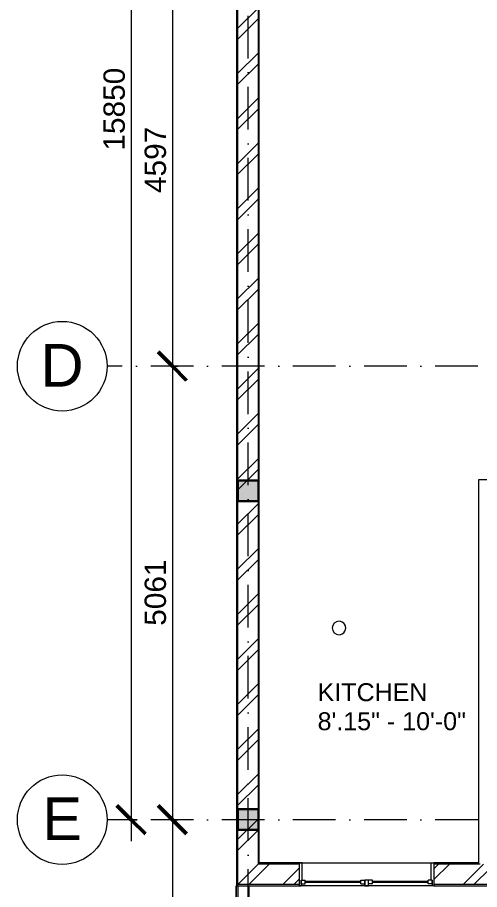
# Model space of a CAD drawing. Header units: millimetres. Extents: x -12349 to 27424, y -32504 to 3768.
# Drawn here: x 9713 to 14872, y -16744 to -7011 of the extents above; entities that cross this region are included whole.
import ezdxf

# ---------------------------------------------------------------- set-up
doc = ezdxf.new("R2010")
doc.units = ezdxf.units.MM
doc.linetypes.add('Dash Dot 3_16_', pattern=[793.75, 476.25, -158.75, 0, -158.75])
for name, color, linetype, lineweight in [('A-ANNO-DIMS', 8, 'Continuous', 9), ('A-ANNO-DIMS-100', 8, 'Continuous', 9), ('A-GLAZ', 6, 'Continuous', 13), ('A-GLAZ-1', 6, 'Continuous', 30), ('A-GLAZ-2', 6, 'Continuous', 20), ('A-GLAZ-3', 6, 'Continuous', 9), ('A-ROOF-OTLN', 9, 'Continuous', 9), ('A-WALL', 4, 'Continuous', 13), ('A-WALL-1', 7, 'Continuous', 13), ('A-WALL-FNSH-1', 55, 'Continuous', 9), ('A-WALL-PATT-1', 8, 'Continuous', 9), ('E-LITE-EQPM', 33, 'Continuous', 9), ('G-ANNO-TEXT-1', 37, 'Continuous', 9), ('S-COLS', 3, 'Continuous', 9), ('S-COLS-1', 3, 'Continuous', 30), ('S-GRID-1', 7, 'Dash Dot 3_16_', 9), ('S-GRID-IDEN', 7, 'Continuous', 9)]:
    doc.layers.add(name, color=color, linetype=linetype, lineweight=lineweight)
doc.styles.add('Arial', font='arial.ttf', dxfattribs={"height": 238.125})
doc.styles.add('Arial_1', font='arial.ttf', dxfattribs={"height": 476.25})
doc.styles.add('Arial_2', font='arial.ttf', dxfattribs={"height": 200})
doc.dimstyles.new('Linear_-_3_32__Arial', dxfattribs={"dimscale": 304.8, "dimtxt": 242.94927, "dimasz": 1.041667, "dimexe": 0.78125, "dimexo": 0.520833, "dimgap": 0, "dimtad": 1, "dimdec": 0, "dimzin": 0, "dimdsep": 46, "dimtxsty": 'Arial', "dimblk1": 'OBLIQUE', "dimblk2": 'OBLIQUE', "dimsah": 1, "dimcen": 0.09, "dimdle": 0.78125, "dimazin": 0, "dimtfac": 1, "dimtdec": 4, "dimtix": 1, "dimtmove": 0, "dimatfit": 3, "dimfxl": 1, "dimtvp": 1, "dimtolj": 1, "dimtzin": 0, "dimarcsym": 2})
pattern_1 = [(45, (21317.15, 0), (-251.447, 251.447), []), (45, (21317.15, 381), (-251.447, 251.447), [])]

# ---------------------------------------------------------------- blocks, each defined once
blk = doc.blocks.new('M_Downlight - Recessed Can - 152mm Incandescent - 120V-252134-1ST FLOOR')
at = {"layer": 'E-LITE-EQPM'}
for start, end in [(360, 180), (180, 360)]:
    blk.add_arc((0, 0), 75, start, end, dxfattribs=at)
blk = doc.blocks.new('M_Casement Dbl with Trim - W2-222545-1ST FLOOR')
at = {"layer": 'A-GLAZ-1'}
for p, q in [((-686.5, 104.825), (-63.5, 104.825)), ((63.5, 104.825), (686.5, 104.825))]:
    blk.add_line(p, q, dxfattribs=at)
at = {"layer": 'A-GLAZ-2'}
for p, q in [((-750, 146.05), (-730.95, 146.05)), ((-730.95, 82.6), (-730.95, 146.05)), ((-730.95, 127.05), (-730.95, 82.6)), ((-730.95, 127.05), (-686.5, 127.05)), ((-686.5, 127.05), (-686.5, 82.6)), ((-63.5, 127.05), (-63.5, 82.6)), ((-63.5, 127.05), (-19.05, 127.05)), ((-19.05, 146.1), (-19.05, 82.6)), ((-19.05, 146.1), (19.05, 146.1)), ((-19.05, 127.05), (-19.05, 82.6)), ((19.05, 146.1), (19.05, 82.6)), ((19.05, 127.05), (19.05, 82.6)), ((63.5, 127.05), (19.05, 127.05)), ((63.5, 127.05), (63.5, 82.6)), ((686.5, 127.05), (686.5, 82.6)), ((730.95, 127.05), (686.5, 127.05)), ((730.95, 82.6), (730.95, 146.05)), ((750, 146.05), (730.95, 146.05)), ((730.95, 127.05), (730.95, 82.6)), ((-730.95, 82.6), (-686.5, 82.6)), ((-730.95, 82.6), (-718.25, 82.6)), ((-718.25, -107.95), (-718.25, 82.6)), ((-63.5, 82.6), (-19.05, 82.6)), ((-19.05, 82.6), (19.05, 82.6)), ((63.5, 82.6), (19.05, 82.6)), ((730.95, 82.6), (686.5, 82.6)), ((718.25, 82.6), (718.25, -107.95)), ((-718.25, -107.95), (-750, -107.95)), ((718.25, -107.95), (750, -107.95))]:
    blk.add_line(p, q, dxfattribs=at)
at = {"layer": 'A-GLAZ-3'}
for p, q in [((19.05, 146.1), (-19.05, 146.1)), ((-19.05, 146.1), (-19.05, 82.6)), ((19.05, 82.6), (19.05, 146.1)), ((-19.05, 82.6), (19.05, 82.6))]:
    blk.add_line(p, q, dxfattribs=at)
blk = doc.blocks.new('Grid - Grid Head - Circle 2-235549-1ST FLOOR')
at = {"layer": 'S-GRID-IDEN'}
blk.add_circle((0, 0), 5, dxfattribs=at)
blk = doc.blocks.new('DIMBLOCK18-1ST FLOOR')
at = {"layer": 'A-ANNO-DIMS-100', "lineweight": 50}
for p, q in [((11442.3, -6305.6), (11283.5, -6146.8)), ((11442.3, -6305.6), (11601, -6464.3)), ((11442.3, -10902.9), (11283.5, -10744.2)), ((11442.3, -10902.9), (11601, -11061.7))]:
    blk.add_line(p, q, dxfattribs=at)
at = {"layer": 'A-ANNO-DIMS-100'}
for p, q in [((11508, -6305.6), (11204.2, -6305.6)), ((11442.3, -6305.6), (11442.3, -10902.9)), ((11442.3, -6305.6), (11508, -6305.6)), ((11508, -10902.9), (11204.2, -10902.9)), ((11442.3, -10902.9), (11508, -10902.9))]:
    blk.add_line(p, q, dxfattribs=at)
at = {"layer": 'A-ANNO-DIMS-100', "color": 0, "insert": (11133.1, -8970.5), "char_height": 238.12, "width": 879.103, "attachment_point": 1, "rotation": 90, "line_spacing_factor": 0.941778, "style": 'Arial'}
blk.add_mtext('4597', dxfattribs=at)
blk = doc.blocks.new('_Oblique')
at = {"color": 0, "linetype": 'ByBlock', "lineweight": -2}
blk.add_line((-0.5, -0.5), (0.5, 0.5), dxfattribs=at)
blk = doc.blocks.new('DIMBLOCK19-1ST FLOOR')
at = {"layer": 'A-ANNO-DIMS-100', "lineweight": 50}
for p, q in [((11442.3, -10902.9), (11283.5, -10744.2)), ((11442.3, -10902.9), (11601, -11061.7)), ((11442.3, -15963.9), (11283.5, -15805.1)), ((11442.3, -15963.9), (11601, -16122.6))]:
    blk.add_line(p, q, dxfattribs=at)
at = {"layer": 'A-ANNO-DIMS-100'}
for p, q in [((11508, -10902.9), (11204.2, -10902.9)), ((11442.3, -10902.9), (11442.3, -15963.9)), ((11442.3, -10902.9), (11508, -10902.9)), ((11508, -15963.9), (11204.2, -15963.9)), ((11442.3, -15963.9), (11508, -15963.9))]:
    blk.add_line(p, q, dxfattribs=at)
at = {"layer": 'A-ANNO-DIMS-100', "color": 0, "insert": (11133.1, -13799.7), "char_height": 238.12, "width": 879.103, "attachment_point": 1, "rotation": 90, "line_spacing_factor": 0.941778, "style": 'Arial'}
blk.add_mtext('5061', dxfattribs=at)
blk = doc.blocks.new('DIMBLOCK20-1ST FLOOR')
at = {"layer": 'A-ANNO-DIMS-100', "lineweight": 50}
for p, q in [((11442.3, -15963.9), (11283.5, -15805.1)), ((11442.3, -15963.9), (11601, -16122.6)), ((11442.3, -27305), (11283.5, -27146.2)), ((11442.3, -27305), (11601, -27463.7))]:
    blk.add_line(p, q, dxfattribs=at)
at = {"layer": 'A-ANNO-DIMS-100'}
for p, q in [((11508, -15963.9), (11204.2, -15963.9)), ((11442.3, -15963.9), (11442.3, -27543.1)), ((11442.3, -15963.9), (11508, -15963.9)), ((12126.4, -27305), (11204.2, -27305)), ((11442.3, -27305), (12126.4, -27305))]:
    blk.add_line(p, q, dxfattribs=at)
at = {"layer": 'A-ANNO-DIMS-100', "color": 0, "insert": (11133.1, -22092.3), "char_height": 238.12, "width": 1098.878, "attachment_point": 1, "rotation": 90, "line_spacing_factor": 0.941778, "style": 'Arial'}
blk.add_mtext('11341', dxfattribs=at)
blk = doc.blocks.new('DIMBLOCK21-1ST FLOOR')
at = {"layer": 'A-ANNO-DIMS-100'}
for p, q in [((10982.8, 123.8), (10982.8, -16202)), ((11048.5, -114.3), (10744.6, -114.3)), ((10982.8, -114.3), (11048.5, -114.3)), ((11048.5, -15963.9), (10744.6, -15963.9)), ((10982.8, -15963.9), (11048.5, -15963.9))]:
    blk.add_line(p, q, dxfattribs=at)
at = {"layer": 'A-ANNO-DIMS-100', "lineweight": 50}
for p, q in [((10982.8, -114.3), (10824, 44.5)), ((10982.8, -114.3), (11141.5, -273)), ((10982.8, -15963.9), (10824, -15805.1)), ((10982.8, -15963.9), (11141.5, -16122.6))]:
    blk.add_line(p, q, dxfattribs=at)
at = {"layer": 'A-ANNO-DIMS-100', "color": 0, "insert": (10673.6, -8497), "char_height": 238.12, "width": 1098.878, "attachment_point": 1, "rotation": 90, "line_spacing_factor": 0.941778, "style": 'Arial'}
blk.add_mtext('15850', dxfattribs=at)

msp = doc.modelspace()

# ---------------------------------------------------------------- hatches: boundary and pattern name
at = {"layer": 'A-WALL-PATT-1'}
h = msp.add_hatch(dxfattribs=at)
h.set_pattern_fill('FP_1', color=256, style=0, pattern_type=2)
h.set_pattern_definition(pattern_1)
h.paths.add_polyline_path([(12170.9, -16687.8), (12399.5, -16687.8), (12399.5, -228.6), (12170.9, -228.6), (12170.9, -16499.7)], flags=0)
h = msp.add_hatch(dxfattribs=at)
h.set_pattern_fill('FP_1', color=256, style=0, pattern_type=2)
h.set_pattern_definition(pattern_1)
h.paths.add_polyline_path([(14992.6, -16687.8), (14992.6, -16459.2), (14361.4, -16459.2), (14361.4, -16687.8)], flags=0)
h.paths.add_polyline_path([(12861.4, -16687.8), (12861.4, -16459.2), (12399.5, -16459.2), (12399.5, -16687.8), (12466.9, -16687.8)], flags=0)
at = {"layer": 'S-COLS'}
for points in [[(12403.2, -12409.3), (12403.2, -12179.3), (12173.2, -12179.3), (12173.2, -12409.3)], [(12403.2, -16078.2), (12403.2, -15848.2), (12173.2, -15848.2), (12173.2, -16078.2)]]:
    msp.add_hatch(color=256, dxfattribs=at).paths.add_polyline_path(points, flags=0)

# ---------------------------------------------------------------- linework, layer by layer
at = {"layer": 'A-ROOF-OTLN'}
msp.add_line((12173.2, -16700.5), (12173.2, -20040.6), dxfattribs=at)
for start, end in [(90, 270), (270, 90)]:
    msp.add_arc((13302.3, -13824.2), 75, start, end, dxfattribs=at)
at = {"layer": 'A-WALL'}
for p, q in [((12173.2, -12179.3), (12173.2, 0)), ((14865.6, -16446.5), (14865.6, -12166.6)), ((14865.6, -12166.6), (18485.1, -12166.6)), ((12173.2, -15848.2), (12173.2, -12409.3)), ((12173.2, -16700.5), (12173.2, -16078.2)), ((12861.4, -16446.5), (14361.4, -16446.5)), ((12158.2, -16700.5), (12155.9, -16700.5)), ((12155.9, -20055.6), (12155.9, -16700.5)), ((12158.2, -27432), (12158.2, -16700.5)), ((12295.6, -16700.5), (12295.6, -19915.9)), ((13592.4, -16700.5), (12861.4, -16700.5)), ((14361.4, -16700.5), (13630.5, -16700.5))]:
    msp.add_line(p, q, dxfattribs=at)
at = {"layer": 'A-WALL-1'}
for p, q in [((12170.9, 0), (12170.9, -16687.8)), ((12399.5, -6362.7), (12399.5, -16459.2)), ((12861.4, -16459.2), (12399.5, -16459.2)), ((12861.4, -16687.8), (12861.4, -16459.2)), ((14361.4, -16459.2), (14361.4, -16687.8)), ((14878.3, -16459.2), (14361.4, -16459.2)), ((12861.4, -16687.8), (12170.9, -16687.8)), ((14992.6, -16687.8), (14361.4, -16687.8))]:
    msp.add_line(p, q, dxfattribs=at)
at = {"layer": 'A-WALL-FNSH-1'}
for p, q in [((12158.2, -241.3), (12158.2, -16700.5)), ((12412.2, -16446.5), (12412.2, -6375.4)), ((12861.4, -16446.5), (12412.2, -16446.5)), ((12861.4, -16459.2), (12861.4, -16446.5)), ((14865.6, -16446.5), (14361.4, -16446.5)), ((14361.4, -16446.5), (14361.4, -16459.2)), ((12158.2, -16700.5), (12861.4, -16700.5)), ((12861.4, -16700.5), (12861.4, -16687.8)), ((14361.4, -16687.8), (14361.4, -16700.5)), ((14361.4, -16700.5), (15005.3, -16700.5))]:
    msp.add_line(p, q, dxfattribs=at)
at = {"layer": 'S-COLS-1'}
for p, q in [((12403.2, -12179.3), (12173.2, -12179.3)), ((12173.2, -12179.3), (12173.2, -12409.3)), ((12403.2, -12409.3), (12403.2, -12179.3)), ((12173.2, -12409.3), (12403.2, -12409.3)), ((12403.2, -15848.2), (12173.2, -15848.2)), ((12173.2, -15848.2), (12173.2, -16078.2)), ((12403.2, -16078.2), (12403.2, -15848.2)), ((12173.2, -16078.2), (12403.2, -16078.2))]:
    msp.add_line(p, q, dxfattribs=at)
at = {"layer": 'S-GRID-1'}
for p, q in [((12287.5, -28901.4), (12287.5, 1730.3)), ((21202.9, -10902.9), (10713.1, -10902.9)), ((21202.9, -15963.9), (10713.1, -15963.9))]:
    msp.add_line(p, q, dxfattribs=at)

# ---------------------------------------------------------------- block references
at = {"layer": 'A-GLAZ', "rotation": 180}
msp.add_blockref('M_Casement Dbl with Trim - W2-222545-1ST FLOOR', (13611.4, -16554.4), dxfattribs=at)
at = {"layer": 'E-LITE-EQPM', "rotation": 269.9999999999997}
msp.add_blockref('M_Downlight - Recessed Can - 152mm Incandescent - 120V-252134-1ST FLOOR', (13302.3, -13824.2), dxfattribs=at)
at = {"layer": 'S-GRID-IDEN', "xscale": 99.99999999999993, "yscale": 99.99999999999993, "zscale": 99.99999999999993, "rotation": 89.99999999999982}
for p in [(10213.1, -10902.9), (10213.1, -15963.9)]:
    msp.add_blockref('Grid - Grid Head - Circle 2-235549-1ST FLOOR', p, dxfattribs=at)

# ---------------------------------------------------------------- texts
at = {"layer": 'G-ANNO-TEXT-1', "char_height": 200, "attachment_point": 1, "style": 'Arial_2'}
for s, insert, width in [('KITCHEN', (13063.9, -14440.8), 1515.189), ('8\'.15" - 10\'-0"', (13063.9, -14764.9), 2036.286)]:
    msp.add_mtext(s, dxfattribs=dict(at, insert=insert, width=width))
at = {"layer": 'S-GRID-IDEN', "char_height": 476.2, "attachment_point": 1, "style": 'Arial_1'}
for s, insert, width in [('D', (9971.2, -10654.7), 585.232), ('E', (9990.7, -15715.7), 537.131)]:
    msp.add_mtext(s, dxfattribs=dict(at, insert=insert, width=width))

# ---------------------------------------------------------------- dimensions: what is measured, and where the dimension line sits
at = {"layer": 'A-ANNO-DIMS'}
for base, p1, p2, override, picture, middle in [((10982.8, -15963.9), (11207.3, -114.3), (11207.3, -15963.9), {"dimpost": '<>', "dimfxl": 15849.6}, 'DIMBLOCK21-1ST FLOOR', (10861.2, -8039.1)), ((11442.3, -10902.9), (11666.8, -6305.6), (11666.8, -10902.9), {"dimpost": '<>', "dimfxl": 4597.4}, 'DIMBLOCK18-1ST FLOOR', (11320.7, -8604.2)), ((11442.3, -15963.9), (11666.8, -10902.9), (11666.8, -15963.9), {"dimpost": '<>', "dimfxl": 5060.95}, 'DIMBLOCK19-1ST FLOOR', (11320.7, -13433.4)), ((11442.3, -27305), (11666.8, -15963.9), (12285.2, -27305), {"dimpost": '<>', "dimfxl": 11357.945115}, 'DIMBLOCK20-1ST FLOOR', (11320.6, -21634.4))]:
    dim = msp.add_linear_dim(base=base, p1=p1, p2=p2, angle=90, dimstyle='Linear_-_3_32__Arial', override=override, dxfattribs=at)
    dim.commit()
    dim.dimension.update_dxf_attribs({"geometry": picture, "text_midpoint": middle})

doc.saveas('drawing.dxf')
